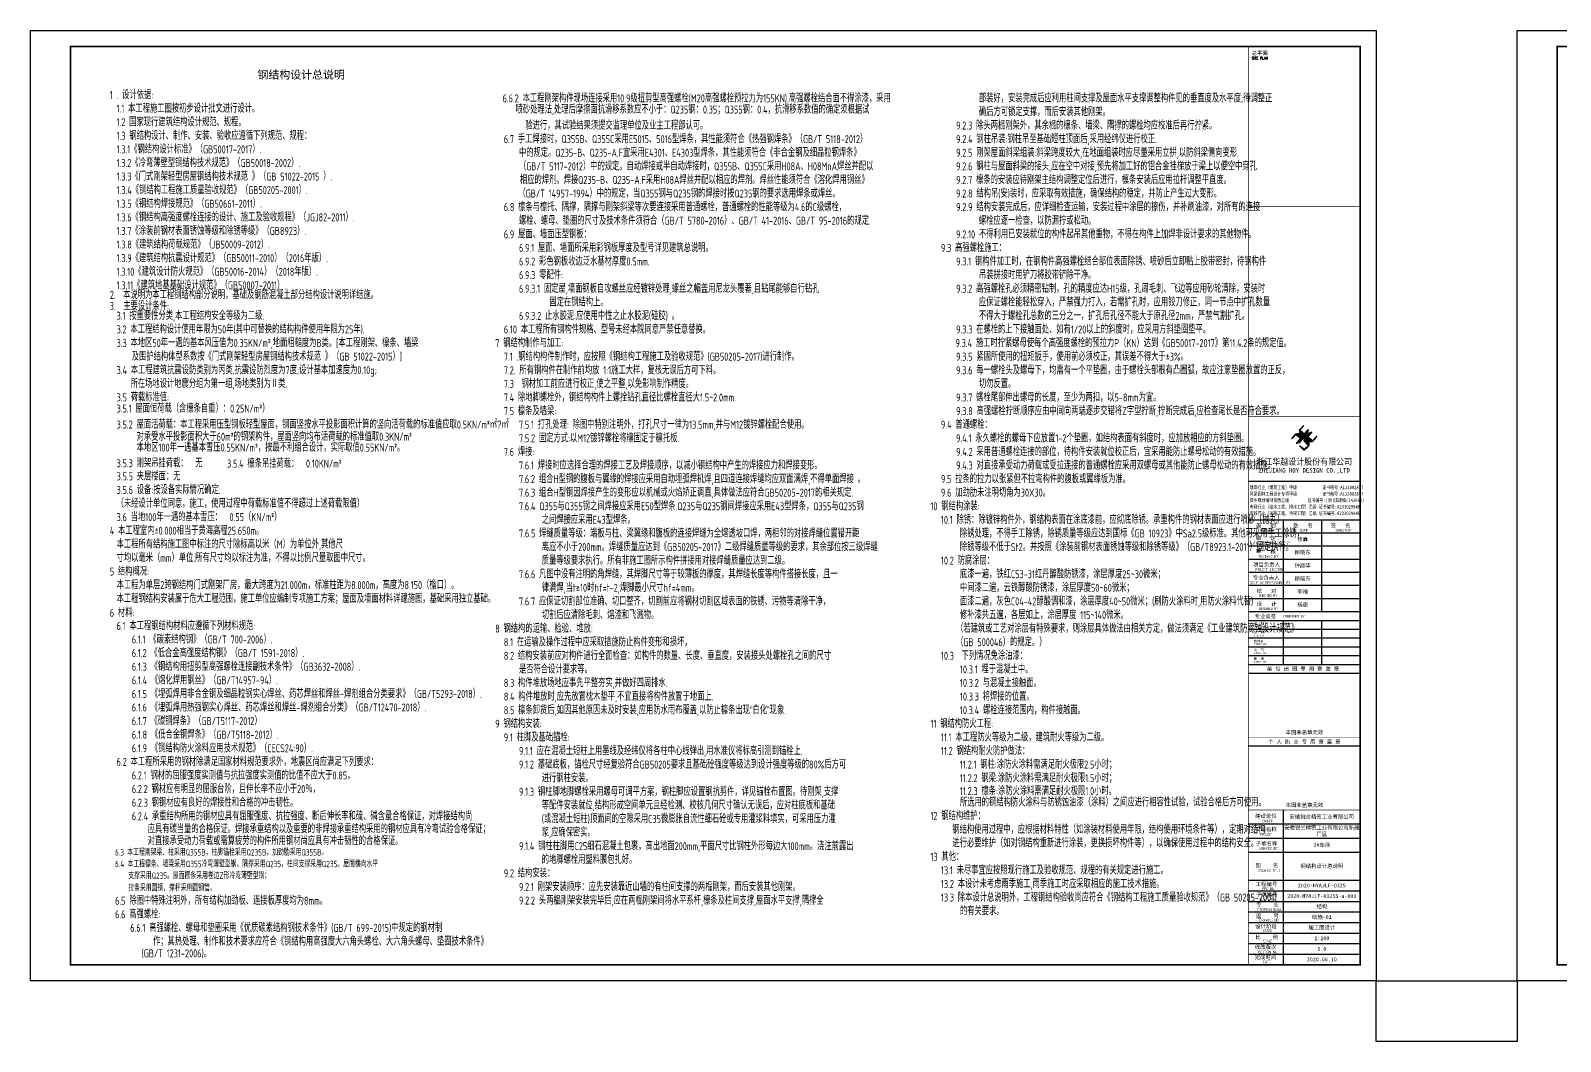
# Model space of a CAD drawing. Extents: x 492302 to 683319, y -252071 to 755100.
# Drawn here: x 506307 to 601918, y 691907 to 755100 of the extents above; entities that cross this region are included whole.
import ezdxf
from ezdxf.enums import TextEntityAlignment as Align

# ---------------------------------------------------------------- set-up
doc = ezdxf.new("R2010")
doc.units = 0
doc.header["$LTSCALE"] = 1000
doc.header["$MEASUREMENT"] = 0
for name, color, linetype in [('3T_WOOD', 21, 'Continuous'), ('PUB_TITLE', 171, 'Continuous'), ('TK', 4, 'Continuous'), ('USER', 3, 'Continuous')]:
    doc.layers.add(name, color=color, linetype=linetype)
doc.styles.add('-宋体', font='', dxfattribs={"width": 0.8})
doc.styles.add('11', font='')
doc.styles.add('HT', font='simhei.ttf', dxfattribs={"width": 0.8})
doc.styles.add('ROMANS', font='romans__.ttf', dxfattribs={"width": 0.65, "height": 231.275})
doc.styles.add('TSSD_REIN', font='tssdeng.shx', dxfattribs={"width": 0.7, "bigfont": 'tssdchn.shx'})
doc.styles.add('图签宋体', font='', dxfattribs={"height": 300})
doc.styles.add('图签黑体', font='simhei.ttf', dxfattribs={"height": 550})
doc.styles.get('-宋体').set_extended_font_data('SimSun')
doc.styles.get('11').set_extended_font_data('SimSun')
doc.styles.get('图签宋体').set_extended_font_data('NSimSun')

# ---------------------------------------------------------------- blocks, each defined once
blk = doc.blocks.new('A$C053D6479')
at = {"layer": 'PUB_TITLE'}
h = blk.add_hatch(color=256, dxfattribs=at)
h.dxf.hatch_style = 1
edge = h.paths.add_edge_path()
edge.add_spline(control_points=[(1026, 827), (1105, 920), (1188, 1008), (1266, 1102)], knot_values=[13, 13, 13, 13, 14, 14, 14, 14], degree=3, periodic=0)
edge.add_spline(control_points=[(1266, 1102), (1258, 1111), (1249, 1119), (1239, 1116)], knot_values=[12, 12, 12, 12, 13, 13, 13, 13], degree=3, periodic=0)
edge.add_spline(control_points=[(1239, 1116), (1210, 1107), (1179, 1092), (1144, 1077)], knot_values=[11, 11, 11, 11, 12, 12, 12, 12], degree=3, periodic=0)
edge.add_spline(control_points=[(1144, 1077), (1109, 1063), (1069, 1053), (1047, 1038)], knot_values=[10, 10, 10, 10, 11, 11, 11, 11], degree=3, periodic=0)
edge.add_spline(control_points=[(1047, 1038), (1028, 1026), (1007, 992), (991, 972)], knot_values=[9, 9, 9, 9, 10, 10, 10, 10], degree=3, periodic=0)
edge.add_spline(control_points=[(991, 972), (942, 913), (899, 868), (849, 810)], knot_values=[8, 8, 8, 8, 9, 9, 9, 9], degree=3, periodic=0)
edge.add_spline(control_points=[(849, 810), (842, 801), (822, 776), (822, 775)], knot_values=[7, 7, 7, 7, 8, 8, 8, 8], degree=3, periodic=0)
edge.add_spline(control_points=[(822, 775), (823, 771), (848, 752), (859, 744)], knot_values=[6, 6, 6, 6, 7, 7, 7, 7], degree=3, periodic=0)
edge.add_spline(control_points=[(859, 744), (949, 670), (1035, 592), (1122, 521)], knot_values=[5, 5, 5, 5, 6, 6, 6, 6], degree=3, periodic=0)
edge.add_spline(control_points=[(1122, 521), (1153, 527), (1185, 530), (1217, 533)], knot_values=[4, 4, 4, 4, 5, 5, 5, 5], degree=3, periodic=0)
edge.add_spline(control_points=[(1217, 533), (1246, 535), (1293, 532), (1316, 542)], knot_values=[3, 3, 3, 3, 4, 4, 4, 4], degree=3, periodic=0)
edge.add_spline(control_points=[(1316, 542), (1327, 547), (1338, 565), (1349, 579)], knot_values=[2, 2, 2, 2, 3, 3, 3, 3], degree=3, periodic=0)
edge.add_spline(control_points=[(1349, 579), (1423, 670), (1507, 759), (1572, 848)], knot_values=[1, 1, 1, 1, 2, 2, 2, 2], degree=3, periodic=0)
edge.add_spline(control_points=[(1572, 848), (1564, 852), (1561, 861), (1551, 862)], knot_values=[0, 0, 0, 0, 1, 1, 1, 1], degree=3, periodic=0)
edge.add_spline(control_points=[(1551, 862), (1469, 769), (1393, 671), (1310, 579)], knot_values=[15, 15, 15, 15, 16, 16, 16, 16], degree=3, periodic=0)
edge.add_spline(control_points=[(1310, 579), (1216, 662), (1118, 742), (1026, 827)], knot_values=[14, 14, 14, 14, 15, 15, 15, 15], degree=3, periodic=0)
at = {"layer": 'TK'}
h = blk.add_hatch(color=256, dxfattribs=at)
h.dxf.hatch_style = 2
edge = h.paths.add_edge_path()
edge.add_spline(control_points=[(366, 894), (366, 894), (366, 894), (270, 970), (183, 883), (101, 791), (16, 703), (-18, 714), (9, 735), (28, 755), (103, 838), (192, 930), (266, 1005), (319, 1009), (387, 1005), (442, 1007), (456, 1008), (472, 1011), (485, 1007), (507, 1000), (534, 967), (555, 949), (624, 891), (699, 833), (760, 773), (689, 691), (614, 604), (539, 517), (529, 505), (516, 487), (506, 482), (492, 475), (469, 472), (452, 467), (416, 456), (383, 448), (342, 438), (323, 433), (297, 422), (293, 440), (291, 452), (313, 470), (322, 480), (400, 566), (477, 652), (553, 736), (460, 815), (366, 894)], knot_values=[0, 0, 0, 0, 0.005, 0.01, 1, 1, 1, 2, 2, 2, 3, 3, 3, 4, 4, 4, 5, 5, 5, 6, 6, 6, 7, 7, 7, 8, 8, 8, 9, 9, 9, 10, 10, 10, 11, 11, 11, 12, 12, 12, 13, 13, 13, 14, 14, 14, 15, 15, 15, 15], degree=3, periodic=0)
h = blk.add_hatch(color=256, dxfattribs=at)
h.dxf.hatch_style = 2
edge = h.paths.add_edge_path()
edge.add_spline(control_points=[(728, 856), (728, 856), (728, 856), (719, 864), (651, 922), (580, 978), (514, 1036), (509, 1106), (488, 1176), (479, 1247), (570, 1343), (663, 1436), (758, 1526), (764, 1523), (768, 1518), (774, 1515), (693, 1422), (599, 1343), (520, 1249), (607, 1171), (698, 1096), (789, 1021), (874, 1109), (950, 1206), (1031, 1298), (1066, 1286), (1054, 1262), (1045, 1224), (1036, 1188), (1031, 1158), (1024, 1121), (1020, 1104), (1017, 1085), (1012, 1071), (1004, 1052), (976, 1026), (956, 1003), (906, 946), (866, 899), (814, 839), (806, 829), (789, 806), (787, 806), (777, 804), (728, 856)], knot_values=[0, 0, 0, 0, 0.005, 0.01, 1, 1, 1, 2, 2, 2, 3, 3, 3, 4, 4, 4, 5, 5, 5, 6, 6, 6, 7, 7, 7, 8, 8, 8, 9, 9, 9, 10, 10, 10, 11, 11, 11, 12, 12, 12, 13, 13, 13, 14, 14, 14, 14], degree=3, periodic=0)
h = blk.add_hatch(color=256, dxfattribs=at)
h.dxf.hatch_style = 2
edge = h.paths.add_edge_path()
edge.add_spline(control_points=[(511, 261), (511, 261), (511, 261), (516, 267), (609, 192), (696, 111), (785, 33), (883, 118), (977, 208), (1070, 298), (992, 373), (892, 456), (803, 534), (791, 544), (768, 561), (766, 569), (761, 588), (776, 634), (780, 655), (785, 690), (788, 721), (795, 746), (897, 661), (998, 576), (1097, 490), (1100, 425), (1106, 361), (1107, 294), (1018, 207), (925, 121), (830, 33), (818, 21), (800, 0), (787, 0), (768, -1), (725, 49), (712, 60), (662, 103), (616, 143), (568, 186), (545, 207), (518, 224), (499, 250), (501, 259), (511, 261)], knot_values=[0, 0, 0, 0, 0.005, 0.01, 1, 1, 1, 2, 2, 2, 3, 3, 3, 4, 4, 4, 5, 5, 5, 6, 6, 6, 7, 7, 7, 8, 8, 8, 9, 9, 9, 10, 10, 10, 11, 11, 11, 12, 12, 12, 13, 13, 13, 14, 14, 14, 14], degree=3, periodic=0)
for points, knots in [([(555, 949), (624, 891), (699, 833), (760, 773), (689, 691), (614, 604), (539, 517), (529, 505), (516, 487), (506, 482), (492, 475), (469, 472), (452, 467), (416, 456), (383, 448), (342, 438), (323, 433), (297, 422), (293, 440), (291, 452), (313, 470), (322, 480), (400, 566), (477, 652), (553, 736), (460, 815), (366, 894), (270, 970), (183, 883), (101, 791), (16, 703), (-18, 714), (9, 735), (28, 755), (103, 838), (192, 930), (266, 1005), (319, 1009), (387, 1005), (442, 1007), (456, 1008), (472, 1011), (485, 1007), (507, 1000), (534, 967), (555, 949)], [0, 0, 0, 0, 1, 1, 1, 2, 2, 2, 3, 3, 3, 4, 4, 4, 5, 5, 5, 6, 6, 6, 7, 7, 7, 8, 8, 8, 9, 9, 9, 10, 10, 10, 11, 11, 11, 12, 12, 12, 13, 13, 13, 14, 14, 14, 15, 15, 15, 15]), ([(1031, 1298), (1066, 1286), (1054, 1262), (1045, 1224), (1036, 1188), (1031, 1158), (1024, 1121), (1020, 1104), (1017, 1085), (1012, 1071), (1004, 1052), (976, 1026), (956, 1003), (906, 946), (866, 899), (814, 839), (806, 829), (789, 806), (787, 806), (777, 804), (728, 856), (719, 864), (651, 922), (580, 978), (514, 1036), (509, 1106), (488, 1176), (479, 1247), (570, 1343), (663, 1436), (758, 1526), (764, 1523), (768, 1518), (774, 1515), (693, 1422), (599, 1343), (520, 1249), (607, 1171), (698, 1096), (789, 1021), (874, 1109), (950, 1206), (1031, 1298)], [0, 0, 0, 0, 1, 1, 1, 2, 2, 2, 3, 3, 3, 4, 4, 4, 5, 5, 5, 6, 6, 6, 7, 7, 7, 8, 8, 8, 9, 9, 9, 10, 10, 10, 11, 11, 11, 12, 12, 12, 13, 13, 13, 14, 14, 14, 14]), ([(1551, 862), (1561, 861), (1564, 852), (1572, 848), (1507, 759), (1423, 670), (1349, 579), (1338, 565), (1327, 547), (1316, 542), (1293, 532), (1246, 535), (1217, 533), (1185, 530), (1153, 527), (1122, 521), (1035, 592), (949, 670), (859, 744), (848, 752), (823, 771), (822, 775), (822, 776), (842, 801), (849, 810), (899, 868), (942, 913), (991, 972), (1007, 992), (1028, 1026), (1047, 1038), (1069, 1053), (1109, 1063), (1144, 1077), (1179, 1092), (1210, 1107), (1239, 1116), (1249, 1119), (1258, 1111), (1266, 1102), (1188, 1008), (1105, 920), (1026, 827), (1118, 742), (1216, 662), (1310, 579), (1393, 671), (1469, 769), (1551, 862)], [0, 0, 0, 0, 1, 1, 1, 2, 2, 2, 3, 3, 3, 4, 4, 4, 5, 5, 5, 6, 6, 6, 7, 7, 7, 8, 8, 8, 9, 9, 9, 10, 10, 10, 11, 11, 11, 12, 12, 12, 13, 13, 13, 14, 14, 14, 15, 15, 15, 16, 16, 16, 16]), ([(1097, 490), (1100, 425), (1106, 361), (1107, 294), (1018, 207), (925, 121), (830, 33), (818, 21), (800, 0), (787, 0), (768, -1), (725, 49), (712, 60), (662, 103), (616, 143), (568, 186), (545, 207), (518, 224), (499, 250), (501, 259), (511, 261), (516, 267), (609, 192), (696, 111), (785, 33), (883, 118), (977, 208), (1070, 298), (992, 373), (892, 456), (803, 534), (791, 544), (768, 561), (766, 569), (761, 588), (776, 634), (780, 655), (785, 690), (788, 721), (795, 746), (897, 661), (998, 576), (1097, 490)], [0, 0, 0, 0, 1, 1, 1, 2, 2, 2, 3, 3, 3, 4, 4, 4, 5, 5, 5, 6, 6, 6, 7, 7, 7, 8, 8, 8, 9, 9, 9, 10, 10, 10, 11, 11, 11, 12, 12, 12, 13, 13, 13, 14, 14, 14, 14])]:
    blk.add_open_spline(points, degree=3, knots=knots, dxfattribs=at)
blk = doc.blocks.new('GeYuanFrame_80282688', base_point=(20.09, 4.53))
at = {"layer": 'PUB_TITLE'}
for points in [[(803.09, 235.33), (803.09, 292.73)], [(827.09, 235.33), (827.09, 292.73)], [(803.09, 202.33), (803.09, 229.83)], [(827.09, 202.33), (827.09, 229.83)], [(803.09, 14.53), (803.09, 111.33)]]:
    blk.add_lwpolyline(points, dxfattribs=at)
at = {"layer": 'TK'}
for p, q in [((781.09, 316.93), (851.09, 316.93)), ((781.09, 284.53), (851.09, 284.53)), ((781.09, 276.33), (851.09, 276.33)), ((781.09, 268.13), (851.09, 268.13)), ((781.09, 259.93), (851.09, 259.93)), ((781.09, 251.73), (851.09, 251.73)), ((781.09, 243.53), (851.09, 243.53)), ((781.09, 235.33), (851.09, 235.33)), ((781.09, 235.33), (851.09, 235.33)), ((781.09, 102.53), (851.09, 102.53)), ((781.09, 93.73), (851.09, 93.73)), ((781.09, 84.93), (803.09, 84.93)), ((781.09, 84.93), (851.09, 84.93)), ((781.09, 67.37), (851.09, 67.37)), ((781.09, 67.33), (851.09, 67.33)), ((781.09, 60.77), (851.09, 60.77)), ((781.09, 54.17), (851.09, 54.17)), ((781.09, 47.57), (851.09, 47.57)), ((781.09, 40.97), (851.09, 40.97)), ((781.09, 34.37), (851.09, 34.37)), ((781.09, 27.77), (851.09, 27.77)), ((781.09, 21.17), (851.09, 21.17)), ((781.09, 14.53), (851.09, 14.53))]:
    blk.add_line(p, q, dxfattribs=at)
blk.add_lwpolyline([(20.09, 4.53), (20.09, 598.53), (861.09, 598.53), (861.09, 4.53)], close=True, dxfattribs=at)
at = {"layer": 'TK', "const_width": 1}
blk.add_lwpolyline([(45.09, 588.53), (851.09, 588.53), (851.09, 14.53), (45.09, 14.53)], close=True, dxfattribs=at)
at = {"layer": 'TK'}
for points, const_width in [([(781.09, 588.53), (781.09, 14.53)], 0.4), ([(781.09, 488.5), (851.09, 488.5)], 0.35), ([(781.09, 357.14), (851.09, 357.14)], 0.35), ([(781.09, 292.73), (851.09, 292.73)], 0.35), ([(781.09, 292.73), (851.09, 292.73)], 0.35), ([(781.09, 235.33), (851.09, 235.33)], 0.35), ([(781.09, 202.33), (851.09, 202.33)], 0.35), ([(781.09, 156.83), (851.09, 156.83)], 0.35), ([(781.09, 111.33), (851.09, 111.33)], 0.35), ([(781.09, 67.37), (851.09, 67.37)], 0.35)]:
    blk.add_lwpolyline(points, dxfattribs=dict(at, const_width=const_width))
for points in [[(781.09, 292.73), (851.09, 292.73)], [(781.09, 235.33), (851.09, 235.33)], [(781.09, 229.83), (851.09, 229.83)], [(781.09, 224.33), (851.09, 224.33)], [(781.09, 218.83), (851.09, 218.83)], [(781.09, 213.33), (851.09, 213.33)], [(781.09, 207.83), (851.09, 207.83)], [(781.09, 202.33), (851.09, 202.33)], [(781.09, 196.83), (851.09, 196.83)], [(781.09, 151.33), (851.09, 151.33)]]:
    blk.add_lwpolyline(points, dxfattribs=at)
at = {"layer": 'PUB_TITLE', "xscale": 0.01000000000021828, "yscale": 0.01000000000021828, "zscale": 0.01}
blk.add_blockref('A$C053D6479', (808.19, 336.27), dxfattribs=at)
at = {"layer": 'TK', "style": '图签宋体'}
for s, height, p in [('总平面', 2.4, (783.23, 583.28)), ('类   别', 2.4, (785.97, 288.09)), ('姓   名', 2.4, (809.2, 288.09)), ('签   名', 2.4, (832.68, 288.09)), ('审   定', 2.4, (785.97, 279.89)), ('审   核', 2.4, (785.97, 271.69)), ('项目负责人', 2.4, (784.13, 263.49)), ('专业负责人', 2.4, (783.89, 255.29)), ('校   对', 2.4, (786.38, 247.09)), ('设   计', 2.4, (786.36, 238.89)), ('专业会签', 2.4, (785.12, 231.24)), ('结  构', 1.44, (784.61, 221.61)), ('建  筑', 1.44, (784.61, 227.11)), ('给排水', 1.44, (784.61, 216.11)), ('电  气', 1.44, (784.61, 210.61)), ('暖  通', 1.44, (784.61, 205.11)), ('单 位 出 图 专 用 章 盖 章', 2.4, (792.72, 198.35)), ('个 人 执 业 专 用 章 盖 章', 2.4, (793.52, 152.77)), ('本图未盖章无效', 2.4, (804.43, 158.7)), ('本图未盖章无效', 2.4, (804.43, 113.2)), ('建设单位', 2.4, (785.39, 106.33)), ('工程名称', 2.4, (785.47, 98.12)), ('子项名称', 2.4, (785.85, 89.14)), ('图    名', 2.4, (785.63, 75.5)), ('工程编号', 2.4, (785.77, 63.77)), ('子项编号', 2.4, (785.77, 57.19)), ('专    业', 2.4, (786.01, 50.88)), ('设计阶段', 2.4, (785.45, 37.32)), ('图    号', 2.4, (786.02, 43.77)), ('比    例', 2.4, (785.59, 30.63)), ('完成时间', 2.4, (785.11, 18.02)), ('修改版次', 2.4, (785.24, 24.41))]:
    blk.add_text(s, height=height, dxfattribs=at).set_placement(p)
at = {"layer": 'TK'}
for s, height, style, width, p in [('SITE PLAN', 1.697, 'ROMANS', 0.76, (783.35, 580.49)), ('建筑行业（建筑工程）甲级           证书编号:A133002877', 2.2, '-宋体', 0.8, (782, 311.83)), ('风景园林工程设计专项甲级           证书编号:A133002877', 2.2, '-宋体', 0.8, (782, 307.81)), ('城乡规划编制资质乙级        证书编号:[浙]城规编(142069)', 2.2, '-宋体', 0.8, (782, 303.82)), ('市政行业（给水工程、排水工程）乙级 证书编号:A233029948', 2.2, '-宋体', 0.8, (782, 299.74)), ('市政行业（道路工程、桥梁工程）乙级 证书编号:A233029948', 2.2, '-宋体', 0.8, (782, 295.69)), ('CATEGORY', 1.8, 'TSSD_REIN', 0.7, (788.32, 285.17)), ('NAME', 1.8, 'TSSD_REIN', 0.7, (813.51, 285.17)), ('SIGNATURE', 1.8, 'TSSD_REIN', 0.7, (835.66, 285.17)), ('AUTHORIZED FOR ISSUE BY', 1.8, 'TSSD_REIN', 0.7, (782.12, 277.17)), ('REVIEWED BY', 1.8, 'TSSD_REIN', 0.7, (787.36, 268.91)), ('PROJECT DIRECTOR', 1.8, 'TSSD_REIN', 0.7, (785.55, 260.74)), ('DISCIPLINE RESPONSIBLE BY', 1.8, 'TSSD_REIN', 0.7, (781.57, 252.48)), ('CHECKED BY', 1.8, 'TSSD_REIN', 0.7, (787.75, 244.44)), ('DESIGNED BY', 1.8, 'TSSD_REIN', 0.7, (787.76, 236.27)), ('CONFIRMED BY', 1.8, 'TSSD_REIN', 0.7, (802.94, 231.42)), ('ARCHITECTURE', 1.08, 'TSSD_REIN', 0.7, (784.65, 225.34)), ('STRUCTURE', 1.08, 'TSSD_REIN', 0.7, (784.65, 219.84)), ('ARCHITECTURE', 1.08, 'TSSD_REIN', 0.7, (784.65, 214.34)), ('ARCHITECTURE', 1.08, 'TSSD_REIN', 0.7, (784.65, 208.84)), ('ARCHITECTURE', 1.08, 'TSSD_REIN', 0.7, (784.65, 203.34)), ('OWNER', 1.8, 'TSSD_REIN', 0.7, (789.98, 103.48)), ('PROJECT', 1.8, 'TSSD_REIN', 0.7, (788.52, 95.02)), ('SUB-PROJECT', 1.8, 'TSSD_REIN', 0.7, (787.86, 86.3)), ('DRAWING TITLE', 1.8, 'TSSD_REIN', 0.7, (786.97, 72.53)), ('PRO N0.', 1.8, 'TSSD_REIN', 0.7, (790.01, 61.15)), ('PROFESSIONAL', 1.8, 'TSSD_REIN', 0.8, (786.88, 48.15)), ('SUBITEM NO.', 1.8, 'TSSD_REIN', 0.7, (788.15, 54.58)), ('DRAWING NO.', 1.8, 'TSSD_REIN', 0.7, (788.19, 41.45)), ('STAGE', 1.8, 'TSSD_REIN', 0.7, (790.09, 35.03)), ('SCALE', 1.8, 'TSSD_REIN', 0.7, (790.38, 28.42)), ('EDITION NO.', 1.8, 'TSSD_REIN', 0.8, (787.53, 21.64)), ('DATE', 1.8, 'TSSD_REIN', 0.7, (790.33, 15.45))]:
    blk.add_text(s, height=height, dxfattribs=dict(at, style=style, width=width)).set_placement(p)
for s, height, style, width, p in [('浙江华越设计股份有限公司', 3.96, 'HT', 0.9, (816.07, 329.16)), ('ZHEJIANG HOY DESIGN CO.,LTD', 2.8, '图签黑体', 1.11, (816.06, 323.29))]:
    blk.add_text(s, height=height, dxfattribs=dict(at, style=style, width=width)).set_placement(p, align=Align.MIDDLE)
at = {"layer": 'TK', "char_height": 2.4, "attachment_point": 5, "style": '图签宋体'}
for s, insert, width in [('张矗', (815.09, 280.4), 24), ('顾晓东', (815.09, 272.23), 24), ('钟高华', (815.09, 264.03), 24), ('顾晓东', (815.09, 255.76), 24), ('李福', (815.09, 247.63), 24), ('杨康', (815.09, 239.43), 24), ('安徽锐兰精密工业有限公司', (827.09, 106.93), 48), ('安徽锐兰精密工业有限公司新建厂区', (827.09, 98.13), 48), ('2#车间', (827.09, 89.33), 48), ('钢结构设计总说明', (827.09, 76.13), 48), ('2020-HYAJLF-0325S-a-003', (827.09, 57.47), 48), ('2020-HYAJLF-0325', (827.09, 64.07), 48), ('结构', (827.09, 50.87), 48), ('施工图设计', (827.09, 37.67), 48), ('结施-01', (827.09, 44.27), 48), ('1:100', (827.09, 31.07), 48), ('1.0', (827.09, 24.47), 48), ('2020.06.10', (827.09, 17.88), 48)]:
    blk.add_mtext(s, dxfattribs=dict(at, insert=insert, width=width))
blk = doc.blocks.new('GeYuanFrame_86052528', base_point=(20.09, 4.53))
at = {"layer": 'PUB_TITLE'}
for points in [[(803.09, 235.33), (803.09, 292.73)], [(827.09, 235.33), (827.09, 292.73)], [(803.09, 202.33), (803.09, 229.83)], [(827.09, 202.33), (827.09, 229.83)], [(803.09, 14.53), (803.09, 111.33)]]:
    blk.add_lwpolyline(points, dxfattribs=at)
at = {"layer": 'TK'}
for p, q in [((781.09, 316.93), (851.09, 316.93)), ((781.09, 284.53), (851.09, 284.53)), ((781.09, 276.33), (851.09, 276.33)), ((781.09, 268.13), (851.09, 268.13)), ((781.09, 259.93), (851.09, 259.93)), ((781.09, 251.73), (851.09, 251.73)), ((781.09, 243.53), (851.09, 243.53)), ((781.09, 235.33), (851.09, 235.33)), ((781.09, 235.33), (851.09, 235.33)), ((781.09, 102.53), (851.09, 102.53)), ((781.09, 93.73), (851.09, 93.73)), ((781.09, 84.93), (803.09, 84.93)), ((781.09, 84.93), (851.09, 84.93)), ((781.09, 67.37), (851.09, 67.37)), ((781.09, 67.33), (851.09, 67.33)), ((781.09, 60.77), (851.09, 60.77)), ((781.09, 54.17), (851.09, 54.17)), ((781.09, 47.57), (851.09, 47.57)), ((781.09, 40.97), (851.09, 40.97)), ((781.09, 34.37), (851.09, 34.37)), ((781.09, 27.77), (851.09, 27.77)), ((781.09, 21.17), (851.09, 21.17)), ((781.09, 14.53), (851.09, 14.53))]:
    blk.add_line(p, q, dxfattribs=at)
blk.add_lwpolyline([(20.09, 4.53), (20.09, 598.53), (861.09, 598.53), (861.09, 4.53)], close=True, dxfattribs=at)
at = {"layer": 'TK', "const_width": 1}
blk.add_lwpolyline([(45.09, 588.53), (851.09, 588.53), (851.09, 14.53), (45.09, 14.53)], close=True, dxfattribs=at)
at = {"layer": 'TK'}
for points, const_width in [([(781.09, 588.53), (781.09, 14.53)], 0.4), ([(781.09, 488.5), (851.09, 488.5)], 0.35), ([(781.09, 357.14), (851.09, 357.14)], 0.35), ([(781.09, 292.73), (851.09, 292.73)], 0.35), ([(781.09, 292.73), (851.09, 292.73)], 0.35), ([(781.09, 235.33), (851.09, 235.33)], 0.35), ([(781.09, 202.33), (851.09, 202.33)], 0.35), ([(781.09, 156.83), (851.09, 156.83)], 0.35), ([(781.09, 111.33), (851.09, 111.33)], 0.35), ([(781.09, 67.37), (851.09, 67.37)], 0.35)]:
    blk.add_lwpolyline(points, dxfattribs=dict(at, const_width=const_width))
for points in [[(781.09, 292.73), (851.09, 292.73)], [(781.09, 235.33), (851.09, 235.33)], [(781.09, 229.83), (851.09, 229.83)], [(781.09, 224.33), (851.09, 224.33)], [(781.09, 218.83), (851.09, 218.83)], [(781.09, 213.33), (851.09, 213.33)], [(781.09, 207.83), (851.09, 207.83)], [(781.09, 202.33), (851.09, 202.33)], [(781.09, 196.83), (851.09, 196.83)], [(781.09, 151.33), (851.09, 151.33)]]:
    blk.add_lwpolyline(points, dxfattribs=at)
at = {"layer": 'PUB_TITLE', "xscale": 0.01000000000021828, "yscale": 0.01000000000021828, "zscale": 0.01}
blk.add_blockref('A$C053D6479', (808.19, 336.27), dxfattribs=at)
at = {"layer": 'TK', "style": '图签宋体'}
for s, height, p in [('总平面', 2.4, (783.23, 583.28)), ('类   别', 2.4, (785.97, 288.09)), ('姓   名', 2.4, (809.2, 288.09)), ('签   名', 2.4, (832.68, 288.09)), ('审   定', 2.4, (785.97, 279.89)), ('审   核', 2.4, (785.97, 271.69)), ('项目负责人', 2.4, (784.13, 263.49)), ('专业负责人', 2.4, (783.89, 255.29)), ('校   对', 2.4, (786.38, 247.09)), ('设   计', 2.4, (786.36, 238.89)), ('专业会签', 2.4, (785.12, 231.24)), ('结  构', 1.44, (784.61, 221.61)), ('建  筑', 1.44, (784.61, 227.11)), ('给排水', 1.44, (784.61, 216.11)), ('电  气', 1.44, (784.61, 210.61)), ('暖  通', 1.44, (784.61, 205.11)), ('单 位 出 图 专 用 章 盖 章', 2.4, (792.72, 198.35)), ('个 人 执 业 专 用 章 盖 章', 2.4, (793.52, 152.77)), ('本图未盖章无效', 2.4, (804.43, 158.7)), ('本图未盖章无效', 2.4, (804.43, 113.2)), ('建设单位', 2.4, (785.39, 106.33)), ('工程名称', 2.4, (785.47, 98.12)), ('子项名称', 2.4, (785.85, 89.14)), ('图    名', 2.4, (785.63, 75.5)), ('工程编号', 2.4, (785.77, 63.77)), ('子项编号', 2.4, (785.77, 57.19)), ('专    业', 2.4, (786.01, 50.88)), ('设计阶段', 2.4, (785.45, 37.32)), ('图    号', 2.4, (786.02, 43.77)), ('比    例', 2.4, (785.59, 30.63)), ('完成时间', 2.4, (785.11, 18.02)), ('修改版次', 2.4, (785.24, 24.41))]:
    blk.add_text(s, height=height, dxfattribs=at).set_placement(p)
at = {"layer": 'TK'}
for s, height, style, width, p in [('SITE PLAN', 1.697, 'ROMANS', 0.76, (783.35, 580.49)), ('建筑行业（建筑工程）甲级           证书编号:A133002877', 2.2, '-宋体', 0.8, (782, 311.83)), ('风景园林工程设计专项甲级           证书编号:A133002877', 2.2, '-宋体', 0.8, (782, 307.81)), ('城乡规划编制资质乙级        证书编号:[浙]城规编(142069)', 2.2, '-宋体', 0.8, (782, 303.82)), ('市政行业（给水工程、排水工程）乙级 证书编号:A233029948', 2.2, '-宋体', 0.8, (782, 299.74)), ('市政行业（道路工程、桥梁工程）乙级 证书编号:A233029948', 2.2, '-宋体', 0.8, (782, 295.69)), ('CATEGORY', 1.8, 'TSSD_REIN', 0.7, (788.32, 285.17)), ('NAME', 1.8, 'TSSD_REIN', 0.7, (813.51, 285.17)), ('SIGNATURE', 1.8, 'TSSD_REIN', 0.7, (835.66, 285.17)), ('AUTHORIZED FOR ISSUE BY', 1.8, 'TSSD_REIN', 0.7, (782.12, 277.17)), ('REVIEWED BY', 1.8, 'TSSD_REIN', 0.7, (787.36, 268.91)), ('PROJECT DIRECTOR', 1.8, 'TSSD_REIN', 0.7, (785.55, 260.74)), ('DISCIPLINE RESPONSIBLE BY', 1.8, 'TSSD_REIN', 0.7, (781.57, 252.48)), ('CHECKED BY', 1.8, 'TSSD_REIN', 0.7, (787.75, 244.44)), ('DESIGNED BY', 1.8, 'TSSD_REIN', 0.7, (787.76, 236.27)), ('CONFIRMED BY', 1.8, 'TSSD_REIN', 0.7, (802.94, 231.42)), ('ARCHITECTURE', 1.08, 'TSSD_REIN', 0.7, (784.65, 225.34)), ('STRUCTURE', 1.08, 'TSSD_REIN', 0.7, (784.65, 219.84)), ('ARCHITECTURE', 1.08, 'TSSD_REIN', 0.7, (784.65, 214.34)), ('ARCHITECTURE', 1.08, 'TSSD_REIN', 0.7, (784.65, 208.84)), ('ARCHITECTURE', 1.08, 'TSSD_REIN', 0.7, (784.65, 203.34)), ('OWNER', 1.8, 'TSSD_REIN', 0.7, (789.98, 103.48)), ('PROJECT', 1.8, 'TSSD_REIN', 0.7, (788.52, 95.02)), ('SUB-PROJECT', 1.8, 'TSSD_REIN', 0.7, (787.86, 86.3)), ('DRAWING TITLE', 1.8, 'TSSD_REIN', 0.7, (786.97, 72.53)), ('PRO N0.', 1.8, 'TSSD_REIN', 0.7, (790.01, 61.15)), ('PROFESSIONAL', 1.8, 'TSSD_REIN', 0.8, (786.88, 48.15)), ('SUBITEM NO.', 1.8, 'TSSD_REIN', 0.7, (788.15, 54.58)), ('DRAWING NO.', 1.8, 'TSSD_REIN', 0.7, (788.19, 41.45)), ('STAGE', 1.8, 'TSSD_REIN', 0.7, (790.09, 35.03)), ('SCALE', 1.8, 'TSSD_REIN', 0.7, (790.38, 28.42)), ('EDITION NO.', 1.8, 'TSSD_REIN', 0.8, (787.53, 21.64)), ('DATE', 1.8, 'TSSD_REIN', 0.7, (790.33, 15.45))]:
    blk.add_text(s, height=height, dxfattribs=dict(at, style=style, width=width)).set_placement(p)
for s, height, style, width, p in [('浙江华越设计股份有限公司', 3.96, 'HT', 0.9, (816.07, 329.16)), ('ZHEJIANG HOY DESIGN CO.,LTD', 2.8, '图签黑体', 1.11, (816.06, 323.29))]:
    blk.add_text(s, height=height, dxfattribs=dict(at, style=style, width=width)).set_placement(p, align=Align.MIDDLE)
at = {"layer": 'TK', "char_height": 2.4, "attachment_point": 5, "style": '图签宋体'}
for s, insert, width in [('张矗', (815.09, 280.4), 24), ('顾晓东', (815.09, 272.23), 24), ('钟高华', (815.09, 264.03), 24), ('顾晓东', (815.09, 255.76), 24), ('李福', (815.09, 247.63), 24), ('杨康', (815.09, 239.43), 24), ('安徽锐兰精密工业有限公司', (827.09, 106.93), 48), ('安徽锐兰精密工业有限公司新建厂区', (827.09, 98.13), 48), ('2#车间', (827.09, 89.33), 48), ('砼结构设计总说明', (827.09, 76.13), 48), ('2020-HYAJLF-0325S-a-003', (827.09, 57.47), 48), ('2020-HYAJLF-0325', (827.09, 64.07), 48), ('结构', (827.09, 50.87), 48), ('施工图设计', (827.09, 37.67), 48), ('结施-02', (827.09, 44.27), 48), ('1:100', (827.09, 31.07), 48), ('1.0', (827.09, 24.47), 48), ('2020.06.10', (827.09, 17.88), 48)]:
    blk.add_mtext(s, dxfattribs=dict(at, insert=insert, width=width))

msp = doc.modelspace()

# ---------------------------------------------------------------- linework, layer by layer
at = {"layer": '3T_WOOD'}
msp.add_lwpolyline([(590407.4, 695699.9), (599218.8, 695699.9), (599218.8, 691907.4), (590407.4, 691907.4)], close=True, dxfattribs=at)

# ---------------------------------------------------------------- block references
at = {"layer": '3T_WOOD', "xscale": 100, "yscale": 100, "zscale": 100}
for name, p in [('GeYuanFrame_80282688', (506307.4, 695699.9)), ('GeYuanFrame_86052528', (599218.8, 695699.9))]:
    msp.add_blockref(name, p, dxfattribs=at)

# ---------------------------------------------------------------- texts
at = {"style": '11'}
msp.add_text('钢结构设计总说明', height=500, dxfattribs=at).set_placement((520489.8, 752091))
at = {"color": 145, "style": 'TSSD_REIN', "width": 0.7}
for s, p in [('1 . 设计依据:', (511257.6, 750825.4)), ('2.  本说明为本工程钢结构部分说明，基础及钢筋混凝土部分结构设计说明详结施。', (511257.6, 738326.4)), ('3.  主要设计条件:', (511257.6, 737627.4)), ('7 钢结构制作与加工:', (535346.8, 735314.4)), ('10 钢结构涂装:', (562546.1, 725114.4)), ('5 结构概况:', (511257.6, 721033.8)), ('6 材料:', (511257.6, 718453.2)), ('8 钢结构的运输、检验、堆放:', (535346.8, 717464.4)), ('9 钢结构安装:', (535346.8, 711514.4)), ('11 钢结构防火工程:', (562546.1, 711514.4)), ('12 钢结构维护：', (562546.1, 705751.1)), ('13 其他：', (562546.1, 703201.1))]:
    msp.add_text(s, height=500, dxfattribs=at).set_placement(p)
at = {"style": 'TSSD_REIN', "width": 0.7}
for s, p in [('    6.6.2 本工程刚架构件现场连接采用10.9级扭剪型高强螺栓(M20高强螺栓预拉力为155KN).高强螺栓结合面不得涂漆，采用', (534854.5, 750614.4)), ('          部装好，安装完成后应利用柱间支撑及屋面水平支撑调整构件见的垂直度及水平度;待调整正', (563202.9, 750614.4)), ('1.1 本工程施工图按初步设计批文进行设计。', (511682.2, 749975.4)), ('1.2 国家现行建筑结构设计规范、规程。', (511682.2, 749125.4)), ('          确后方可锁定支撑，而后安装其他刚架。', (563202.9, 749764.4)), ('1.3 钢结构设计、制作、安装、验收应遵循下列规范、规程：', (511682.2, 748275.4)), ('          验进行，其试验结果须提交监理单位及业主工程部认可。', (534854.5, 748914.4)), ('    9.2.3 除头两榀刚架外，其余榀的檩条、墙梁、隅撑的螺栓均应校准后再行拧紧。', (563202.9, 748914.4)), ('1.3.1《钢结构设计标准》（GB50017-2017）.', (511682.2, 747425.4)), ('6.7 手工焊接时，Q355B、Q355C采用E5015、5016型焊条，其性能须符合《热强钢焊条》（GB/T 5118-2012）', (535881.5, 748064.4)), ('    中的规定。Q235-B、Q235-A.F宜采用E4301、E4303型焊条，其性能须符合《非合金钢及细晶粒钢焊条》', (535881.5, 747214.4)), ('    9.2.4 钢柱吊装:钢柱吊至基础短柱顶面后,采用经纬仪进行校正.', (563202.9, 748064.4)), ('    9.2.5 刚架屋面斜梁组装:斜梁跨度较大,在地面组装时应尽量采用立拼,以防斜梁侧向变形.', (563202.9, 747214.4)), ('1.3.2《冷弯薄壁型钢结构技术规范》（GB50018-2002）.', (511682.2, 746575.4)), ('    （GB/T 5117-2012）中的规定。自动焊接或半自动焊接时，Q355B、Q355C采用H08A、H08MnA焊丝并配以', (535881.5, 746364.4)), ('    9.2.6 钢柱与屋面斜梁的接头,应在空中对接,预先将加工好的铝合金挂梯放于梁上以便空中穿孔.', (563202.9, 746364.4)), ('1.3.3《门式刚架轻型房屋钢结构技术规范 》（GB 51022-2015 ）.', (511682.2, 745725.4)), ('    相应的焊剂。焊接Q235-B、Q235-A.F采用H08A焊丝并配以相应的焊剂。焊丝性能须符合《溶化焊用钢丝》', (535941.5, 745514.4)), ('    9.2.7 檩条的安装应待刚架主结构调整定位后进行，檩条安装后应用拉杆调整平直度。', (563202.9, 745514.4)), ('1.3.4《钢结构工程施工质量验收规范》（GB50205-2001）.', (511682.2, 744875.4)), ('   （GB/T 14957-1994）中的规定，当Q355钢与Q235钢的焊接时按Q235钢的要求选用焊条或焊丝。', (536087.1, 744664.4)), ('    9.2.8 结构吊(安)装时，应采取有效措施，确保结构的稳定，并防止产生过大变形。', (563202.9, 744664.4)), ('1.3.5《钢结构焊接规范》（GB50661-2011）.', (511682.2, 744025.4)), ('6.8 檩条与檩托、隅撑，隅撑与刚架斜梁等次要连接采用普通螺栓，普通螺栓的性能等级为4.6的C级螺栓，', (535881.5, 743814.4)), ('    9.2.9 结构安装完成后，应详细检查运输，安装过程中涂层的擦伤，并补刷油漆，对所有的连接', (563202.9, 743814.4)), ('1.3.6《钢结构高强度螺栓连接的设计、施工及验收规程》（JGJ82-2011）.', (511682.2, 743175.4)), ('    螺栓、螺母、垫圈的尺寸及技术条件须符合（GB/T 5780-2016）、GB/T 41-2016、GB/T 95-2016的规定.', (535881.5, 742964.4)), ('          螺栓应逐一检查，以防漏拧或松动。', (563202.9, 742964.4)), ('1.3.7《涂装前钢材表面锈蚀等级和除锈等级》（GB8923）.', (511682.2, 742325.4)), ('1.3.8《建筑结构荷载规范》（JB50009-2012）.', (511682.2, 741475.4)), ('6.9 屋面、墙面压型钢板：', (535881.5, 742114.4)), ('    9.2.10 不得利用已安装就位的构件起吊其他重物，不得在构件上加焊非设计要求的其他物件。', (563202.9, 742114.4)), ('1.3.9《建筑结构抗震设计规范》（GB50011-2010）（2016年版）.', (511682.2, 740625.4)), ('9.3 高强螺栓施工：', (563202.9, 741264.4)), ('1.3.10《建筑设计防火规范》（GB50016-2014）（2018年版）.', (511682.2, 739775.4)), ('    6.9.3 零配件:', (535881.5, 739564.4)), ('    9.3.1 钢构件加工时，在钢构件高强螺栓结合部位表面除锈、喷砂后立即贴上胶带密封，待钢构件', (563202.9, 740414.4)), ('          吊装拼接时用铲刀将胶带铲除干净。', (563202.9, 739564.4)), ('1.3.11《建筑地基基础设计规范》（GB50007-2011）.', (511682.2, 738925.4)), ('    6.9.3.1 固定屋,墙面钢板自攻螺丝应经镀锌处理,螺丝之帽盖用尼龙头覆著,且钻尾能够自行钻孔', (535881.5, 738714.4)), ('    9.3.2 高强螺栓孔必须精密钻制，孔的精度应达H15级，孔周毛刺、飞边等应用砂轮清除，安装时', (563202.9, 738714.4)), ('            固定在钢结构上。', (535881.5, 737864.4)), ('          应保证螺栓能轻松穿入，严禁强力打入，若需扩孔时，应用铰刀修正，同一节点中扩孔数量', (563202.9, 737864.4)), ('    6.9.3.2 止水胶泥:应使用中性之止水胶泥(硅胶) 。', (535881.5, 737014.4)), ('          不得大于螺栓孔总数的三分之一，扩孔后孔径不能大于原孔径2mm，严禁气割扩孔。', (563202.9, 737014.4)), ('6.10 本工程所有钢构件规格、型号未经本院同意严禁任意替换。', (535881.5, 736164.4)), ('    9.3.3 在螺栓的上下接触面处、如有1/20以上的斜度时，应采用方斜垫圈垫平。', (563202.9, 736164.4)), ('   9.3.4 施工时拧紧螺母使每个高强度螺栓的预拉力P（KN）达到《GB50017-2017》第11.4.2条的规定值。', (563401.2, 735314.4)), ('7.1 .钢结构构件制作时，应按照《钢结构工程施工及验收规范》(GB50205-2017)进行制作。', (535881.5, 734464.4)), ('    9.3.5 紧固所使用的扭矩扳手，使用前必须校正，其误差不得大于%%P3%%%。', (563202.9, 734464.4)), ('7.2. 所有钢构件在制作前均放 1:1施工大样，复核无误后方可下料。', (535881.5, 733614.4)), ('    9.3.6 每一螺栓头及螺母下，均需有一个平垫圈，由于螺栓头部根有凸圈弧，故应注意垫圈放置的正反，', (563202.9, 733614.4)), ('3.5 荷载标准值:', (511682.2, 731921.4)), ('7.3  钢材加工前应进行校正,使之平整,以免影响制作精度。', (535881.5, 732764.4)), ('7.4 除地脚螺栓外，钢结构构件上螺拴钻孔直径比螺栓直径大1.5~2.0mm.', (535881.5, 731914.4)), ('    9.3.7 螺栓尾部伸出螺母的长度，至少为两扣，以5-8mm为宜。', (563202.9, 731914.4)), ('          切勿反置。', (563202.9, 732764.4)), ('7.5 檩条及墙梁:', (535881.5, 731064.4)), ('    9.3.8 高强螺栓拧断顺序应由中间向两端逐步交错将Z字型拧断,拧断完成后,应检查尾长是否符合要求。', (563202.9, 731064.4)), ('    7.5.1 打孔处理: 除图中特别注明外，打孔尺寸一律为13.5mm,并与M12镀锌螺栓配合使用。', (535881.5, 730214.4)), ('9.4 普通螺栓：', (563202.9, 730214.4)), ('    7.5.2 固定方式:以M12镀锌螺栓将檩固定于檩托板.', (535881.5, 729364.4)), ('    9.4.1 永久螺栓的螺母下应放置1-2个垫圈，如结构表面有斜度时，应加放相应的方斜垫圈。', (563202.9, 729364.4)), ('7.6 焊接:', (535881.5, 728514.4)), ('    9.4.2 采用普通螺栓连接的部位，待构件安装就位校正后，宜采用能防止螺母松动的有效措施。', (563202.9, 728514.4)), ('    7.6.1 焊接时应选择合理的焊接工艺及焊接顺序，以减小钢结构中产生的焊接应力和焊接变形。', (535881.5, 727664.4)), ('    9.4.3 对直接承受动力荷载或受拉连接的普通螺栓应采用双螺母或其他能防止螺母松动的有效措施。', (563202.9, 727664.4)), ('    7.6.2 组合H型钢的腹板与翼缘的焊接应采用自动埋弧焊机焊,且四道连接焊缝均应双面满焊,不得单面焊接 。', (535881.5, 726814.4)), ('9.5 拉条的拉力以张紧但不拉弯构件的腹板或翼缘板为准。', (563202.9, 726814.4)), ('（未经设计单位同意，施工，使用过程中荷载标准值不得超过上述荷载限值）', (511682.2, 725283.8)), ('    7.6.3 组合H型钢因焊接产生的变形应以机械或火焰矫正调直,具体做法应符合GB50205-2017的相关规定.', (535881.5, 725964.4)), ('9.6 加劲肋未注明切角为30X30。', (563202.9, 725964.4)), ('    7.6.4 Q355与Q355钢之间焊接应采用E50型焊条.Q235与Q235钢间焊接应采用E43型焊条，Q355与Q235钢', (535881.5, 725114.4)), ('          之间焊接应采用E43型焊条。', (535881.5, 724264.4)), ('10.1 除锈：除镀锌构件外，钢结构表面在涂底漆前，应彻底除锈。承重构件的钢材表面应进行喷砂（抛丸）', (563202.9, 724264.4)), ('    7.6.5 焊缝质量等级：端板与柱、梁翼缘和腹板的连接焊缝为全熔透坡口焊，两相邻的对接焊缝位置错开距', (535881.5, 723414.4)), ('     除锈处理，不得手工除锈，除锈质量等级应达到国标《GB 10923》中Sa2.5级标准。其他可采用手工除锈，', (563202.9, 723414.4)), ('本工程所有结构施工图中标注的尺寸除标高以米（M）为单位外,其他尺', (511682.2, 722733.8)), ('          离应不小于200mm。焊缝质量应达到《GB50205-2017》二级焊缝质量等级的要求，其余部位按三级焊缝', (535881.5, 722564.4)), ('     除锈等级不低于St2。并按照《涂装前钢材表面锈蚀等级和除锈等级》（GB/T8923.1-2011）固定执行。', (563202.9, 722564.4)), ('寸均以毫米（mm）单位.所有尺寸均以标注为准，不得以比例尺量取图中尺寸。', (511682.2, 721883.8)), ('          质量等级要求执行。所有非施工图所示构件拼接用对接焊缝质量应达到二级。', (535881.5, 721714.4)), ('10.2 防腐涂层：', (563202.9, 721714.4)), ('    7.6.6 凡图中没有注明的角焊缝，其焊脚尺寸等于较薄板的厚度，其焊缝长度等构件搭接长度，且一', (535881.5, 720864.4)), ('     底漆一遍，铁红C53-31红丹醇酸防锈漆，涂层厚度25~30微米；', (563202.9, 720864.4)), ('          律满焊,当t\x9310时hf=t-2,焊脚最小尺寸hf=4mm。', (535881.5, 720014.4)), ('     中间漆二遍，云铁醇酸防锈漆，涂层厚度50~60微米；', (563202.9, 720014.4)), ('    7.6.7 应保证切割部位准确、切口整齐，切割前应将钢材切割区域表面的铁锈、污物等清除干净，', (535881.5, 719164.4)), ('     面漆二遍，灰色C04-42醇酸调和漆，涂层厚度40~50微米；(刷防火涂料时,用防火涂料代替)', (563202.9, 719164.4)), ('6.1 本工程钢结构材料应遵循下列材料规范:', (511682.2, 717633.8)), ('          切割后应清除毛刺、熔渣和飞溅物。', (535881.5, 718314.4)), ('     修补漆共五遍，各层如上，涂层厚度 115~140微米。', (563202.9, 718314.4)), ('    6.1.1 《碳素结构钢》（GB/T 700-2006）.', (511682.2, 716783.8)), ('8.1 在运输及操作过程中应采取措施防止构件变形和损坏，', (535881.5, 716614.4)), ('    （若建筑或工艺对涂层有特殊要求，则涂层具体做法由相关方定，做法须满足《工业建筑防腐蚀设计规范》', (563202.9, 717464.4)), ('    （GB 500046）的规定。）', (563202.9, 716614.4)), ('8.2 结构安装前应对构件进行全面检查：如构件的数量、长度、垂直度，安装接头处螺栓孔之间的尺寸', (535881.5, 715764.4)), ('10.3  下列情况免涂油漆：', (563202.9, 715764.4)), ('    6.1.3 《钢结构用扭剪型高强螺栓连接副技术条件》（GB3632-2008）.', (511682.2, 715083.8)), ('    是否符合设计要求等。', (535881.5, 714914.4)), ('     10.3.1 埋于混凝土中。', (563202.9, 714914.4)), ('    6.1.4 《熔化焊用钢丝》（GB/T14957-94）.', (511682.2, 714233.8)), ('8.3 构件堆放场地应事先平整夯实,并做好四周排水.', (535881.5, 714064.4)), ('     10.3.2 与混凝土接触面。', (563202.9, 714064.4)), ('8.4 构件堆放时,应先放置枕木垫平,不宜直接将构件放置于地面上.', (535881.5, 713214.4)), ('     10.3.3 将焊接的位置。', (563202.9, 713214.4)), ('8.5 檩条卸货后,如因其他原因未及时安装,应用防水雨布覆盖,以防止檩条出现“白化”现象.', (535881.5, 712364.4)), ('     10.3.4 螺栓连接范围内，构件接触面。', (563202.9, 712364.4)), ('    6.1.7 《碳钢焊条》（GB/T5117-2012）', (511682.2, 711683.8)), ('    6.1.8 《低合金钢焊条》（GB/T5118-2012）.', (511682.2, 710833.8)), ('    6.1.9 《钢结构防火涂料应用技术规范》（CECS24:90）.', (511682.2, 709983.8)), ('9.1 柱脚及基础锚栓:', (535881.5, 710664.4)), ('6.2 本工程所采用的钢材除满足国家材料规范要求外，地震区尚应满足下列要求：', (511682.2, 709133.8)), ('    9.1.1 应在混凝土短柱上用墨线及经纬仪将各柱中心线弹出,用水准仪将标高引测到锚栓上.', (535881.5, 709814.4)), ('    9.1.2 基础底板，锚栓尺寸经复验符合GB50205要求且基础砼强度等级达到设计强度等级的80%%%后方可', (535881.5, 708964.4)), ('11.2 钢结构耐火防护做法：', (563202.9, 709814.4)), ('    6.2.1 钢材的屈服强度实测值与抗拉强度实测值的比值不应大于0.85，', (511682.2, 708283.8)), ('          进行钢柱安装。', (535881.5, 708114.4)), ('    6.2.2 钢材应有明显的屈服台阶，且伸长率不应小于20％，', (511682.2, 707433.8)), ('    6.2.3 钢钢材应有良好的焊接性和合格的冲击韧性。', (511682.2, 706583.8)), ('          等配件安装就位,结构形成空间单元且经检测、校核几何尺寸确认无误后，应对柱底板和基础', (535881.5, 706414.4)), ('     所选用的钢结构防火涂料与防锈蚀油漆（涂料）之间应进行相容性试验，试验合格后方可使用。', (563202.9, 706601.1)), ('          (或混凝土短柱)顶面间的空隙采用C35微膨胀自流性细石砼或专用灌浆料填实，可采用压力灌', (535881.5, 705564.4)), ('          浆,应确保密实。', (535881.5, 704714.4)), ('   钢结构使用过程中，应根据材料特性（如涂装材料使用年限，结构使用环境条件等），定期对结构', (563202.9, 704901.1)), ('    9.1.4 钢柱柱脚用C25细石混凝土包裹，高出地面200mm,平面尺寸比钢柱外形每边大100mm。浇注前露出', (535881.5, 703864.4)), ('   进行必要维护（如对钢结构重新进行涂装，更换损坏构件等），以确保使用过程中的结构安全。', (563202.9, 704051.1)), ('          的地脚螺栓用塑料膜包扎好。', (535881.5, 703014.4)), ('13.1 未尽事宜应按照现行施工及验收规范、规程的有关规定进行施工。', (563202.9, 702351.1)), ('9.2 结构安装：', (535881.5, 702164.4)), ('    9.2.1 刚架安装顺序：应先安装靠近山墙的有柱间支撑的两榀刚架，而后安装其他刚架。', (535881.5, 701314.4)), ('13.2 本设计未考虑雨季施工,雨季施工时应采取相应的施工技术措施。', (563202.9, 701501.1)), ('6.5 除图中特殊注明外，所有结构加劲板、连接板厚度均为8mm。', (511587.1, 700454)), ('    9.2.2 头两榀刚架安装完毕后,应在两榀刚架间将水平系杆,檩条及柱间支撑,屋面水平支撑,隅撑全', (535881.5, 700464.4)), ('13.3 除本设计总说明外，工程钢结构验收尚应符合《钢结构工程施工质量验收规范》（GB 50205-2001）', (563202.9, 700651.1)), ('6.6 高强螺栓:', (511587.1, 699604)), ('     的有关要求。', (563202.9, 699801.1)), ('    6.6.1 高强螺栓、螺母和垫圈采用《优质碳素结构钢技术条件》(GB/T 699-2015)中规定的钢材制', (511587.1, 698754)), ('          作；其热处理、制作和技术要求应符合《钢结构用高强度大六角头螺栓、大六角头螺母、垫圈技术条件》', (511587.1, 697904)), ('(GB/T 1231-2006)。', (513241.6, 697160.9))]:
    msp.add_text(s, height=500, dxfattribs=at).set_placement(p)
msp.add_text('喷砂处理法,处理后摩擦面抗滑移系数应不小于：Q235钢：0.35；Q355钢：0.4，抗滑移系数值的确定须根据试', height=500, dxfattribs=at).set_placement((536618.3, 749764.4), align=Align.BOTTOM_LEFT)
at = {"color": 6, "style": 'TSSD_REIN', "width": 0.7}
for s, p in [('    6.1.2 《低合金高强度结构钢》（GB/T 1591-2018）.', (511682.2, 715933.8)), ('    6.1.5 《埋弧焊用非合金钢及细晶粒钢实心焊丝、药芯焊丝和焊丝-焊剂组合分类要求》（GB/T5293-2018）.', (511682.2, 713383.8)), ('    6.1.6 《埋弧焊用热强钢实心焊丝、药芯焊丝和焊丝-焊剂组合分类》（GB/T12470-2018）.', (511682.2, 712533.8))]:
    msp.add_text(s, height=500, dxfattribs=at).set_placement(p)
at = {"color": 2, "style": 'TSSD_REIN', "width": 0.7}
for s, p in [('    6.2.4 承重结构所用的钢材应具有屈服强度、抗拉强度、断后伸长率和硫、磷含量合格保证，对焊接结构尚', (511682.2, 705733.8)), ('应具有碳当量的合格保证。焊接承重结构以及重要的非焊接承重结构采用的钢材应具有冷弯试验合格保证；', (513624.1, 704933.8)), ('对直接承受动力荷载或需算疲劳的构件所用钢材尚应具有冲击韧性的合格保证。 ', (513624.1, 704186.2))]:
    msp.add_text(s, height=500, dxfattribs=at).set_placement(p)
at = {"layer": 'USER', "style": 'TSSD_REIN', "width": 0.7}
for s, height, p in [('    6.9.1 屋面、墙面所采用彩钢板厚度及型号详见建筑总说明。', 500, (535881.5, 741264.4)), ('    6.9.2 彩色钢板收边泛水基材厚度0.5mm.', 500, (535881.5, 740414.4)), ('3.1 按重要性分类,本工程结构安全等级为二级.', 500, (511682.2, 737021.4)), ('3.2 本工程结构设计使用年限为50年(其中可替换的结构构件使用年限为25年).', 500, (511682.2, 736171.4)), ('3.3 本地区50年一遇的基本风压值为0.35KN/m\x8c2\x8d,地面粗糙度为B类。[本工程刚架、檩条、墙梁', 500, (511682.2, 735321.4)), ('    及围护结构体型系数按《门式刚架轻型房屋钢结构技术规范 》（GB 51022-2015）]', 500, (511682.2, 734471.4)), ('3.4 本工程建筑抗震设防类别为丙类.抗震设防烈度为7度;设计基本加速度为0.10g;', 500, (511682.2, 733621.4)), ('所在场地设计地震分组为第一组,场地类别为Ⅱ类.', 500, (512554.7, 732771.4)), ('3.5.2 屋面活荷载：本工程采用压型钢板轻型屋面，钢面竖按水平投影面积计算的竖向活荷载的标准值应取0.5KN/m\x8c2㎡\x8c㎡', 500, (511682.2, 730221.4)), ('对承受水平投影面积大于60m\x8c2\x8d的钢架构件，屋面竖向均布活荷载的标准值取0.3KN/m\x8c2\x8d', 500, (512933.2, 729460.4)), ('本地区100年一遇基本雪压0.55KN/m\x8c2\x8d，按最不利组合设计，实际取值0.55KN/m\x8c2\x8d。', 500, (512933.2, 728780.7)), ('3.5.3 刚架吊挂荷载：  无  ', 500, (511682.2, 727801.7)), ('3.5.4 檩条吊挂荷载：  0.10KN/m\x8c2', 500, (518586.3, 727779.5)), ('3.5.5 夹层楼面：无', 500, (511682.2, 726981.8)), ('3.5.6 设备:按设备实际情况确定.', 500, (511682.2, 726133.8)), ('3.6 当地100年一遇的基本雪压：  0.55（KN/m\x8c2\x8d）', 500, (511682.2, 724433.8)), ('11.1 本工程防火等级为二级，建筑耐火等级为二级。', 500, (563202.9, 710664.4)), ('     11.2.1 钢柱:涂防火涂料需满足耐火极限2.5小时；', 500, (563202.9, 708964.4)), ('     11.2.2 钢梁:涂防火涂料需满足耐火极限1.5小时；', 500, (563202.9, 708114.4)), ('    9.1.3 钢柱脚地脚螺栓采用螺母可调平方案，钢柱脚应设置钢抗剪件，详见锚栓布置图。待刚架,支撑', 500, (535881.5, 707264.4)), ('     11.2.3 檩条:涂防火涂料需满足耐火极限1.0小时。', 500, (563202.9, 707305.2)), ('6.3 本工程刚架梁、柱采用Q355B，柱脚锚栓采用Q235B，加劲肋采用Q355B。', 400, (511587.1, 703528)), ('6.4 本工程檩条、墙梁采用Q355冷弯薄壁型钢，隅撑采用Q235，柱间支撑采用Q235。屋面横向水平', 400, (511587.1, 702800.3)), ('    支撑采用Q235。屋面檩条采用卷边Z形冷弯薄壁型钢；', 400, (511587.1, 702068.6)), ('    拉条采用圆钢，撑杆采用圆钢管。', 400, (511587.1, 701304))]:
    msp.add_text(s, height=height, dxfattribs=at).set_placement(p)
msp.add_text('3.5.1 屋面恒荷载（含檩条自重）：0.25N/m\x8c2\x8d）', height=500, dxfattribs=at).set_placement((511682.2, 731071.4), align=Align.BOTTOM_LEFT)
at = {"layer": 'USER', "color": 1, "style": 'TSSD_REIN', "width": 0.7}
for s, p in [('4 本工程室内±0.000相当于黄海高程25.650m。', (511257.6, 723583.8)), ('本工程为单层2跨钢结构门式刚架厂房，最大跨度为21.000m，标准柱距为8.000m，高度为8.150（檐口）。', (511682.2, 720183.8)), ('本工程钢结构安装属于危大工程范围，施工单位应编制专项施工方案；屋面及墙面材料详建施图，基础采用独立基础。', (511682.2, 719333.8))]:
    msp.add_text(s, height=500, dxfattribs=at).set_placement(p)

doc.saveas('drawing.dxf')
